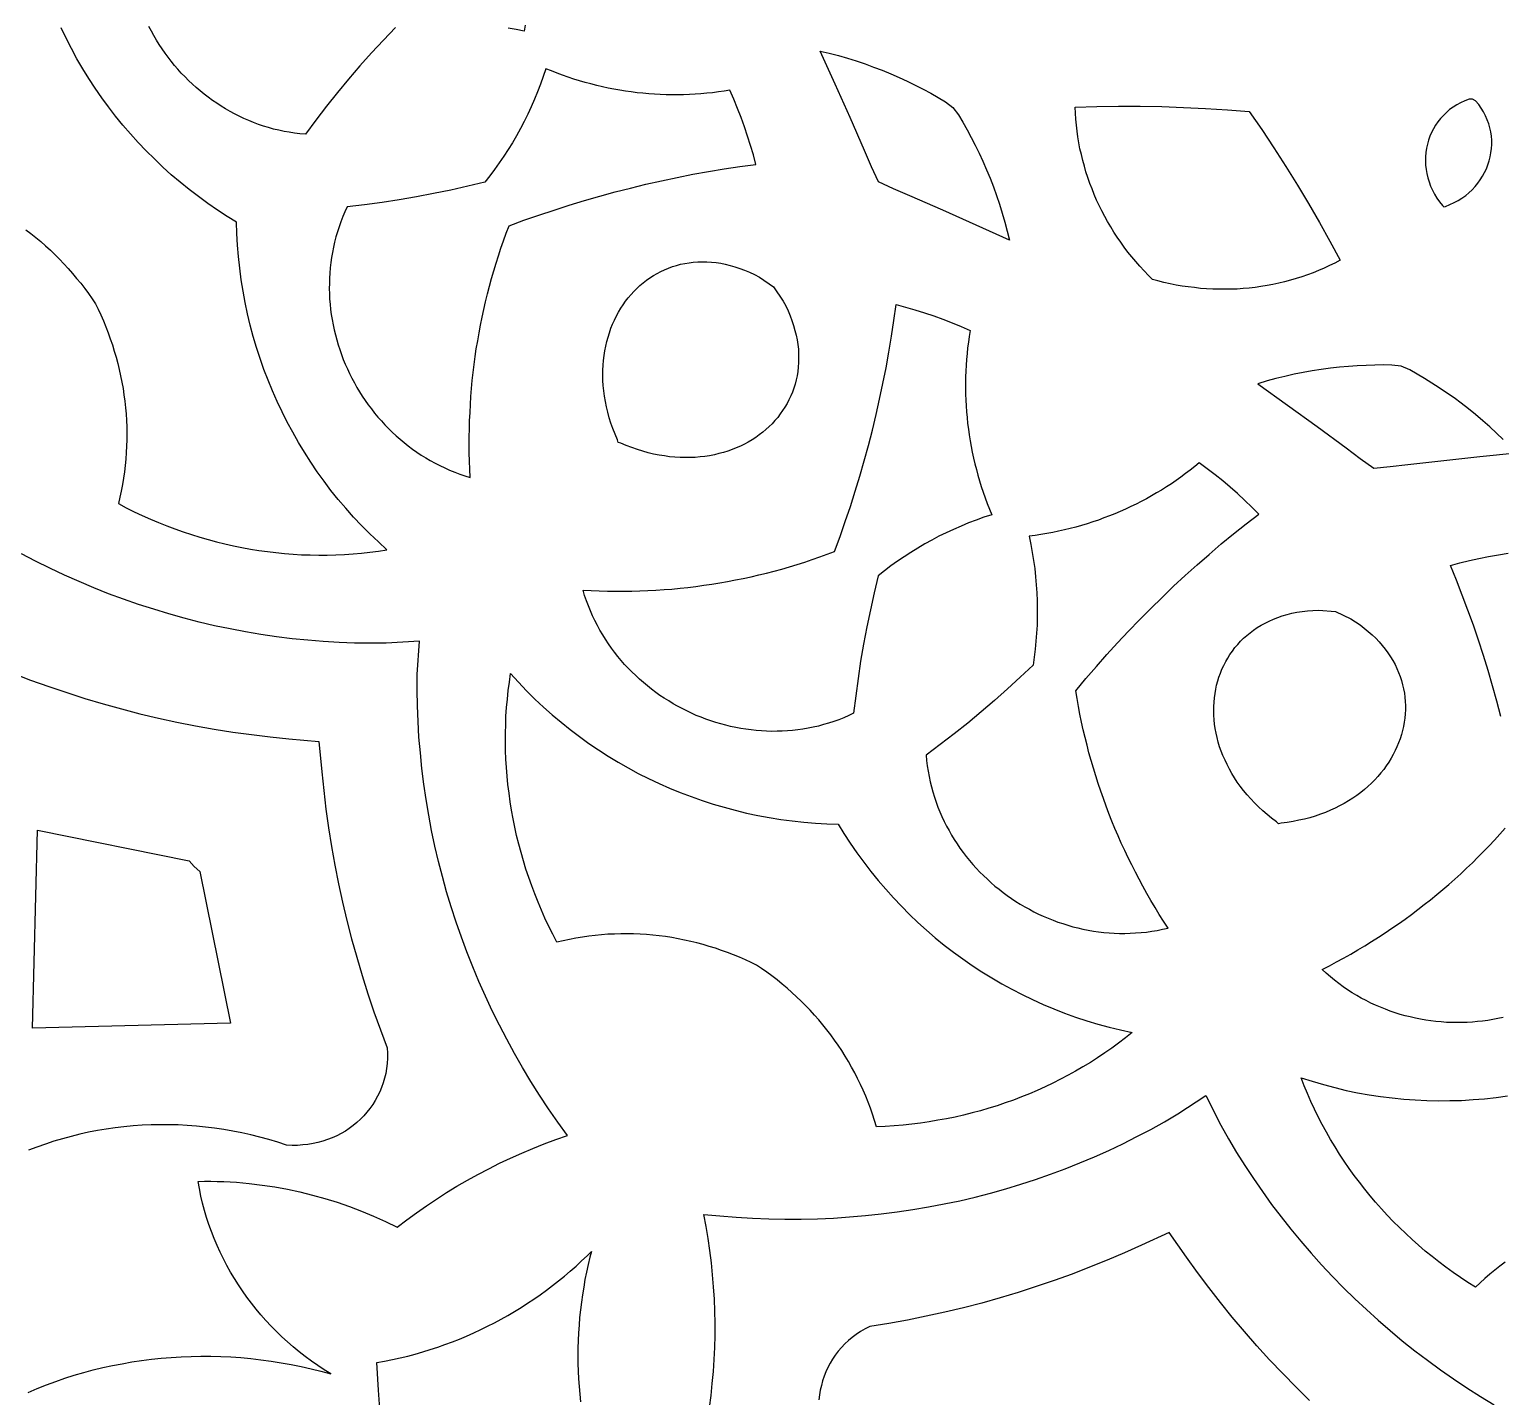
# Model space of a CAD drawing. Extents: x -261 to 261, y -261 to 261.
# Drawn here: x -119.2 to -11.6, y -145.9 to -46 of the extents above; entities that cross this region are included whole.
import ezdxf

# ---------------------------------------------------------------- set-up
doc = ezdxf.new("R2010")
doc.units = 0
doc.layers.add('COUCHE_1', color=18, linetype='CONTINUOUS')

msp = doc.modelspace()

# ---------------------------------------------------------------- linework, layer by layer
at = {"layer": 'COUCHE_1'}
for points in [[(-119.43, -60.6), (-119.06, -60.88), (-118.69, -61.17), (-118.33, -61.47), (-117.98, -61.78), (-117.63, -62.1), (-117.3, -62.42), (-116.96, -62.75), (-116.64, -63.09), (-116.32, -63.44), (-116.01, -63.79), (-115.71, -64.15), (-115.41, -64.51), (-115.12, -64.89), (-114.84, -65.26), (-114.57, -65.65), (-114.33, -66.01), (-114.14, -66.4), (-113.94, -66.82), (-113.75, -67.26), (-113.58, -67.69), (-113.41, -68.13), (-113.25, -68.57), (-113.1, -69.02), (-112.96, -69.47), (-112.83, -69.92), (-112.71, -70.37), (-112.6, -70.82), (-112.5, -71.28), (-112.4, -71.74), (-112.32, -72.2), (-112.25, -72.67), (-112.19, -73.13), (-112.14, -73.6), (-112.1, -74.06), (-112.07, -74.53), (-112.05, -75), (-112.04, -75.47), (-112.05, -75.94), (-112.06, -76.41), (-112.08, -76.88), (-112.12, -77.35), (-112.16, -77.82), (-112.22, -78.28), (-112.28, -78.75), (-112.36, -79.22), (-112.45, -79.69), (-112.55, -80.15), (-112.66, -80.61), (-112.08, -80.91), (-111.5, -81.2), (-110.91, -81.48), (-110.32, -81.74), (-109.73, -81.99), (-109.13, -82.23), (-108.53, -82.45), (-107.93, -82.67), (-107.32, -82.87), (-106.71, -83.06), (-106.1, -83.23), (-105.49, -83.4), (-104.87, -83.55), (-104.25, -83.69), (-103.63, -83.81), (-103.01, -83.93), (-102.39, -84.03), (-101.77, -84.11), (-101.14, -84.19), (-100.52, -84.25), (-99.89, -84.3), (-99.27, -84.34), (-98.64, -84.36), (-98.02, -84.37), (-97.39, -84.37), (-96.76, -84.35), (-96.14, -84.33), (-95.51, -84.29), (-94.89, -84.23), (-94.27, -84.16), (-93.65, -84.08), (-93.03, -83.99), (-93.66, -83.41), (-94.28, -82.82), (-94.89, -82.21), (-95.47, -81.59), (-96.04, -80.95), (-96.59, -80.3), (-97.12, -79.64), (-97.63, -78.96), (-98.13, -78.28), (-98.6, -77.57), (-99.06, -76.86), (-99.5, -76.14), (-99.92, -75.4), (-100.32, -74.66), (-100.7, -73.91), (-101.06, -73.14), (-101.4, -72.37), (-101.72, -71.59), (-102.02, -70.8), (-102.3, -70), (-102.56, -69.2), (-102.8, -68.39), (-103.02, -67.57), (-103.22, -66.75), (-103.4, -65.92), (-103.55, -65.09), (-103.68, -64.25), (-103.79, -63.41), (-103.88, -62.56), (-103.95, -61.72), (-104, -60.87), (-104.02, -60.05), (-104.71, -59.63), (-105.42, -59.17), (-106.12, -58.68), (-106.81, -58.18), (-107.49, -57.67), (-108.14, -57.13), (-108.79, -56.58), (-109.42, -56.02), (-110.03, -55.43), (-110.63, -54.84), (-111.21, -54.22), (-111.78, -53.6), (-112.33, -52.96), (-112.86, -52.3), (-113.38, -51.63), (-113.87, -50.95), (-114.35, -50.26), (-114.82, -49.55), (-115.26, -48.83), (-115.69, -48.1), (-116.09, -47.36), (-116.48, -46.61), (-116.85, -45.84)], [(-92.41, -45.81), (-93.29, -46.74), (-94.15, -47.68), (-95, -48.63), (-95.83, -49.6), (-96.65, -50.58), (-97.44, -51.58), (-98.22, -52.6), (-98.99, -53.62), (-99.39, -53.59), (-99.78, -53.54), (-100.17, -53.48), (-100.55, -53.41), (-100.93, -53.33), (-101.31, -53.24), (-101.68, -53.13), (-102.05, -53.02), (-102.42, -52.9), (-102.78, -52.76), (-103.13, -52.62), (-103.48, -52.47), (-103.83, -52.31), (-104.17, -52.13), (-104.5, -51.95), (-104.83, -51.77), (-105.15, -51.57), (-105.47, -51.36), (-105.78, -51.15), (-106.09, -50.92), (-106.39, -50.69), (-106.68, -50.46), (-106.97, -50.21), (-107.25, -49.96), (-107.53, -49.7), (-107.79, -49.43), (-108.06, -49.15), (-108.31, -48.87), (-108.56, -48.59), (-108.79, -48.29), (-109.03, -47.99), (-109.25, -47.69), (-109.47, -47.38), (-109.68, -47.06), (-109.88, -46.74), (-110.07, -46.41), (-110.25, -46.08), (-110.43, -45.74)], [(-82.94, -45.66), (-83, -46.09), (-83.59, -45.97), (-84.18, -45.87)], [(-11.44, -75.93), (-11.93, -75.46), (-12.43, -74.99), (-12.94, -74.55), (-13.46, -74.11), (-13.98, -73.69), (-14.51, -73.28), (-15.04, -72.89), (-15.58, -72.51), (-16.12, -72.14), (-16.66, -71.8), (-17.2, -71.46), (-17.74, -71.14), (-18.28, -70.84), (-18.91, -70.57), (-19.59, -70.49), (-20.21, -70.48), (-20.84, -70.49), (-21.47, -70.51), (-22.12, -70.54), (-22.76, -70.58), (-23.42, -70.64), (-24.08, -70.72), (-24.74, -70.81), (-25.4, -70.91), (-26.07, -71.03), (-26.73, -71.16), (-27.4, -71.31), (-28.06, -71.48), (-28.71, -71.65), (-29.37, -71.85), (-27.2, -73.41), (-25.04, -74.97), (-22.93, -76.53), (-21.89, -77.31), (-20.9, -78.01), (-19.7, -77.9), (-18.41, -77.74), (-15.79, -77.45), (-13.15, -77.17), (-10.49, -76.91)], [(-119.25, -145.55), (-118.59, -145.27), (-117.92, -145), (-117.24, -144.75), (-116.57, -144.52), (-115.88, -144.3), (-115.19, -144.1), (-114.5, -143.91), (-113.8, -143.74), (-113.1, -143.59), (-112.39, -143.45), (-111.68, -143.32), (-110.96, -143.22), (-110.25, -143.13), (-109.53, -143.05), (-108.81, -142.99), (-108.08, -142.94), (-107.35, -142.92), (-106.63, -142.9), (-105.9, -142.91), (-105.17, -142.93), (-104.43, -142.96), (-103.7, -143.01), (-102.97, -143.08), (-102.24, -143.16), (-101.5, -143.26), (-100.77, -143.38), (-100.04, -143.51), (-99.31, -143.66), (-98.58, -143.82), (-97.86, -144), (-97.13, -144.2), (-97.62, -143.9), (-98.09, -143.59), (-98.55, -143.27), (-99.01, -142.93), (-99.45, -142.59), (-99.88, -142.23), (-100.3, -141.86), (-100.71, -141.49), (-101.11, -141.1), (-101.5, -140.7), (-101.88, -140.3), (-102.24, -139.89), (-102.6, -139.46), (-102.94, -139.03), (-103.27, -138.59), (-103.59, -138.14), (-103.89, -137.69), (-104.18, -137.23), (-104.46, -136.76), (-104.73, -136.28), (-104.98, -135.8), (-105.22, -135.31), (-105.45, -134.81), (-105.66, -134.31), (-105.86, -133.8), (-106.04, -133.29), (-106.21, -132.78), (-106.36, -132.25), (-106.5, -131.73), (-106.63, -131.2), (-106.74, -130.66), (-106.83, -130.13), (-106.36, -130.12), (-105.89, -130.12), (-105.43, -130.13), (-104.96, -130.15), (-104.02, -130.2), (-103.09, -130.28), (-102.16, -130.4), (-101.23, -130.54), (-100.31, -130.7), (-99.39, -130.9), (-98.47, -131.13), (-97.56, -131.38), (-96.66, -131.66), (-95.77, -131.97), (-94.88, -132.31), (-94.01, -132.67), (-93.14, -133.06), (-92.28, -133.48), (-91.58, -132.94), (-90.87, -132.42), (-90.15, -131.92), (-89.42, -131.43), (-88.67, -130.95), (-87.92, -130.49), (-87.15, -130.05), (-86.38, -129.62), (-85.59, -129.21), (-84.8, -128.81), (-83.99, -128.43), (-83.18, -128.07), (-82.36, -127.72), (-81.53, -127.39), (-80.69, -127.08), (-79.84, -126.79), (-80.54, -125.81), (-81.22, -124.83), (-81.87, -123.83), (-82.51, -122.83), (-83.12, -121.81), (-83.7, -120.79), (-84.27, -119.75), (-84.81, -118.71), (-85.33, -117.66), (-85.83, -116.6), (-86.31, -115.53), (-86.76, -114.45), (-87.19, -113.37), (-87.59, -112.28), (-87.97, -111.19), (-88.33, -110.08), (-88.67, -108.98), (-88.98, -107.86), (-89.26, -106.75), (-89.53, -105.63), (-89.77, -104.5), (-89.98, -103.37), (-90.17, -102.24), (-90.34, -101.1), (-90.48, -99.96), (-90.59, -98.82), (-90.69, -97.68), (-90.75, -96.53), (-90.8, -95.39), (-90.81, -94.24), (-90.81, -93.09), (-90.66, -90.66), (-93.09, -90.81), (-94.24, -90.81), (-95.39, -90.8), (-96.53, -90.75), (-97.68, -90.69), (-98.82, -90.59), (-99.96, -90.48), (-101.1, -90.34), (-102.24, -90.17), (-103.37, -89.98), (-104.5, -89.77), (-105.63, -89.53), (-106.75, -89.26), (-107.86, -88.98), (-108.98, -88.67), (-110.08, -88.33), (-111.19, -87.97), (-112.28, -87.59), (-113.37, -87.19), (-114.45, -86.76), (-115.53, -86.31), (-116.6, -85.83), (-117.66, -85.33), (-118.71, -84.81), (-119.75, -84.27)], [(-11.61, -96.17), (-11.91, -95.05), (-12.22, -93.93), (-12.55, -92.81), (-12.89, -91.7), (-13.26, -90.59), (-13.63, -89.49), (-14.03, -88.39), (-14.44, -87.3), (-14.86, -86.21), (-15.31, -85.13), (-14.61, -84.94), (-13.92, -84.77), (-13.22, -84.61), (-12.51, -84.47), (-11.8, -84.34), (-11.09, -84.24)], [(-120.38, -93.01), (-119.07, -93.5), (-117.75, -93.98), (-116.43, -94.42), (-115.1, -94.85), (-113.76, -95.24), (-112.42, -95.61), (-111.08, -95.96), (-109.73, -96.28), (-108.38, -96.57), (-107.02, -96.84), (-105.66, -97.08), (-104.3, -97.3), (-102.93, -97.49), (-101.57, -97.65), (-100.2, -97.79), (-98, -98), (-97.79, -100.2), (-97.65, -101.57), (-97.49, -102.93), (-97.3, -104.3), (-97.08, -105.66), (-96.84, -107.02), (-96.57, -108.38), (-96.28, -109.73), (-95.96, -111.08), (-95.61, -112.42), (-95.24, -113.76), (-94.85, -115.1), (-94.42, -116.43), (-93.98, -117.75), (-93.5, -119.07), (-93.01, -120.38), (-92.99, -120.76), (-92.99, -121.14), (-93.01, -121.51), (-93.06, -121.88), (-93.12, -122.24), (-93.2, -122.59), (-93.3, -122.94), (-93.42, -123.27), (-93.56, -123.6), (-93.71, -123.91), (-93.88, -124.22), (-94.07, -124.52), (-94.27, -124.8), (-94.49, -125.08), (-94.72, -125.34), (-94.96, -125.59), (-95.22, -125.83), (-95.49, -126.05), (-95.78, -126.26), (-96.07, -126.46), (-96.38, -126.64), (-96.7, -126.8), (-97.03, -126.95), (-97.37, -127.08), (-97.71, -127.2), (-98.07, -127.29), (-98.43, -127.37), (-98.81, -127.43), (-99.19, -127.47), (-99.57, -127.5), (-99.96, -127.5), (-100.36, -127.48), (-101.01, -127.27), (-101.67, -127.07), (-102.32, -126.89), (-102.98, -126.73), (-103.64, -126.58), (-104.3, -126.45), (-104.96, -126.34), (-105.63, -126.24), (-106.29, -126.16), (-106.96, -126.09), (-107.62, -126.04), (-108.29, -126.01), (-108.95, -125.99), (-109.61, -125.99), (-110.27, -126), (-110.93, -126.03), (-111.59, -126.08), (-112.25, -126.14), (-112.9, -126.21), (-113.55, -126.31), (-114.19, -126.42), (-114.84, -126.54), (-115.48, -126.68), (-116.11, -126.84), (-116.74, -127.01), (-117.37, -127.2), (-117.99, -127.4), (-118.61, -127.62), (-119.22, -127.85)], [(-11.46, -118.16), (-11.83, -118.23), (-12.2, -118.3), (-12.58, -118.37), (-12.95, -118.42), (-13.33, -118.46), (-13.7, -118.49), (-14.08, -118.51), (-14.46, -118.52), (-14.84, -118.53), (-15.22, -118.52), (-15.6, -118.51), (-15.98, -118.48), (-16.36, -118.44), (-16.74, -118.4), (-17.11, -118.35), (-17.49, -118.28), (-17.86, -118.21), (-18.24, -118.12), (-18.61, -118.03), (-18.97, -117.93), (-19.34, -117.81), (-19.7, -117.69), (-20.06, -117.56), (-20.42, -117.41), (-20.78, -117.26), (-21.13, -117.1), (-21.47, -116.92), (-21.82, -116.74), (-22.15, -116.55), (-22.49, -116.35), (-22.82, -116.13), (-23.14, -115.91), (-23.46, -115.68), (-23.78, -115.43), (-24.08, -115.18), (-24.39, -114.92), (-24.68, -114.64), (-24.15, -114.37), (-23.63, -114.09), (-23.11, -113.81), (-22.59, -113.52), (-22.08, -113.22), (-21.57, -112.92), (-21.07, -112.61), (-20.57, -112.29), (-20.07, -111.97), (-19.59, -111.64), (-19.1, -111.31), (-18.62, -110.97), (-18.15, -110.62), (-17.68, -110.27), (-17.22, -109.91), (-16.76, -109.55), (-16.31, -109.18), (-15.86, -108.81), (-15.41, -108.43), (-14.98, -108.04), (-14.55, -107.65), (-14.12, -107.25), (-13.7, -106.85), (-13.29, -106.44), (-12.88, -106.03), (-12.47, -105.61), (-12.08, -105.19), (-11.69, -104.76), (-11.3, -104.33)], [(-11.31, -136.04), (-11.69, -136.32), (-12.06, -136.62), (-12.43, -136.92), (-12.79, -137.23), (-13.14, -137.54), (-13.48, -137.87), (-14.03, -137.52), (-14.57, -137.16), (-15.11, -136.79), (-15.63, -136.41), (-16.14, -136.02), (-16.65, -135.62), (-17.14, -135.22), (-17.63, -134.8), (-18.11, -134.38), (-18.57, -133.94), (-19.03, -133.5), (-19.48, -133.05), (-19.92, -132.59), (-20.35, -132.13), (-20.77, -131.66), (-21.18, -131.18), (-21.57, -130.69), (-21.96, -130.19), (-22.34, -129.69), (-22.7, -129.18), (-23.06, -128.66), (-23.4, -128.14), (-23.74, -127.61), (-24.06, -127.07), (-24.37, -126.53), (-24.67, -125.98), (-24.96, -125.42), (-25.24, -124.86), (-25.5, -124.29), (-25.75, -123.72), (-25.99, -123.14), (-26.22, -122.56), (-25.41, -122.82), (-24.58, -123.06), (-23.75, -123.28), (-22.92, -123.48), (-22.09, -123.65), (-21.25, -123.8), (-20.41, -123.93), (-19.57, -124.03), (-18.72, -124.12), (-17.88, -124.18), (-17.03, -124.22), (-16.19, -124.24), (-15.34, -124.23), (-14.5, -124.21), (-13.65, -124.16), (-12.81, -124.09), (-11.97, -124), (-11.14, -123.89)], [(-69.46, -146.66), (-69.34, -145.78), (-69.25, -144.91), (-69.17, -144.03), (-69.11, -143.15), (-69.07, -142.27), (-69.05, -141.38), (-69.05, -140.5), (-69.07, -139.61), (-69.1, -138.73), (-69.16, -137.84), (-69.23, -136.96), (-69.32, -136.07), (-69.43, -135.19), (-69.56, -134.3), (-69.71, -133.42), (-69.88, -132.54), (-68.69, -132.66), (-67.5, -132.75), (-66.31, -132.82), (-65.12, -132.87), (-63.94, -132.89), (-62.75, -132.88), (-61.57, -132.86), (-60.4, -132.81), (-59.23, -132.73), (-58.06, -132.63), (-56.9, -132.51), (-55.74, -132.36), (-54.59, -132.19), (-53.44, -132), (-52.3, -131.78), (-51.17, -131.54), (-50.04, -131.28), (-48.93, -130.99), (-47.81, -130.68), (-46.71, -130.34), (-45.62, -129.99), (-44.53, -129.61), (-43.45, -129.21), (-42.39, -128.78), (-41.33, -128.34), (-40.28, -127.87), (-39.25, -127.38), (-38.22, -126.86), (-37.21, -126.33), (-36.21, -125.77), (-35.22, -125.19), (-33.18, -123.85), (-32.09, -126.02), (-31.53, -127.02), (-30.94, -128.01), (-30.33, -128.98), (-29.7, -129.93), (-29.05, -130.88), (-28.38, -131.81), (-27.68, -132.72), (-26.97, -133.62), (-26.24, -134.51), (-25.49, -135.38), (-24.72, -136.24), (-23.93, -137.08), (-23.12, -137.9), (-22.3, -138.71), (-21.45, -139.5), (-20.59, -140.28), (-19.71, -141.03), (-18.82, -141.78), (-17.91, -142.5), (-16.98, -143.2), (-16.03, -143.89), (-15.07, -144.56), (-14.1, -145.21), (-13.1, -145.84), (-12.1, -146.46)], [(-25.6, -146.14), (-26.59, -145.17), (-27.56, -144.18), (-28.52, -143.17), (-29.45, -142.14), (-30.36, -141.1), (-31.25, -140.05), (-32.11, -138.97), (-32.96, -137.89), (-33.79, -136.79), (-34.59, -135.67), (-35.87, -133.87), (-37.88, -134.79), (-39.13, -135.35), (-40.4, -135.89), (-41.68, -136.41), (-42.96, -136.91), (-44.26, -137.38), (-45.57, -137.82), (-46.89, -138.24), (-48.22, -138.64), (-49.55, -139.02), (-50.9, -139.36), (-52.25, -139.69), (-53.62, -139.99), (-54.99, -140.26), (-56.36, -140.51), (-57.75, -140.73), (-58.09, -140.91), (-58.42, -141.1), (-58.73, -141.31), (-59.02, -141.53), (-59.3, -141.76), (-59.57, -142.01), (-59.81, -142.27), (-60.05, -142.54), (-60.26, -142.82), (-60.46, -143.11), (-60.64, -143.41), (-60.8, -143.72), (-60.95, -144.04), (-61.08, -144.37), (-61.19, -144.7), (-61.28, -145.04), (-61.36, -145.38), (-61.42, -145.73), (-61.46, -146.08)], [(-93.49, -147.42), (-93.64, -145.39), (-93.77, -143.37), (-93.2, -143.27), (-92.63, -143.15), (-92.07, -143.03), (-91.51, -142.89), (-90.96, -142.75), (-90.41, -142.59), (-89.86, -142.42), (-89.32, -142.24), (-88.79, -142.05), (-88.25, -141.86), (-87.73, -141.65), (-87.21, -141.43), (-86.69, -141.2), (-86.18, -140.96), (-85.67, -140.72), (-85.17, -140.46), (-84.68, -140.19), (-84.19, -139.92), (-83.71, -139.63), (-83.23, -139.34), (-82.76, -139.04), (-82.29, -138.73), (-81.84, -138.41), (-81.38, -138.08), (-80.94, -137.74), (-80.5, -137.4), (-80.06, -137.05), (-79.63, -136.68), (-79.21, -136.32), (-78.8, -135.94), (-78.39, -135.56), (-78.09, -135.26), (-78.2, -135.67), (-78.33, -136.21), (-78.45, -136.76), (-78.56, -137.31), (-78.65, -137.86), (-78.74, -138.41), (-78.82, -138.96), (-78.89, -139.52), (-78.95, -140.08), (-78.99, -140.63), (-79.03, -141.19), (-79.06, -141.75), (-79.07, -142.31), (-79.08, -142.87), (-79.07, -143.43), (-79.05, -143.99), (-79.03, -144.55), (-78.99, -145.12), (-78.94, -145.68), (-78.88, -146.24)]]:
    msp.add_lwpolyline(points, dxfattribs=at)
for points in [[(-57.11, -57.11), (-57.62, -56.01), (-58.12, -54.81), (-59.17, -52.4), (-60.26, -49.97), (-61.36, -47.54), (-60.7, -47.7), (-60.04, -47.87), (-59.38, -48.06), (-58.73, -48.26), (-58.09, -48.48), (-57.46, -48.71), (-56.83, -48.95), (-56.21, -49.21), (-55.6, -49.47), (-55.01, -49.75), (-54.42, -50.03), (-53.85, -50.32), (-53.29, -50.63), (-52.74, -50.94), (-52.21, -51.25), (-51.66, -51.66), (-51.25, -52.21), (-50.94, -52.74), (-50.63, -53.29), (-50.32, -53.85), (-50.03, -54.42), (-49.75, -55.01), (-49.47, -55.6), (-49.21, -56.21), (-48.95, -56.83), (-48.71, -57.46), (-48.48, -58.09), (-48.26, -58.73), (-48.06, -59.38), (-47.87, -60.04), (-47.7, -60.7), (-47.54, -61.36), (-49.97, -60.26), (-52.4, -59.17), (-54.81, -58.12), (-56.01, -57.62)], [(-81.42, -48.83), (-81.61, -49.4), (-81.81, -49.97), (-82.02, -50.52), (-82.25, -51.07), (-82.49, -51.62), (-82.74, -52.16), (-83, -52.69), (-83.28, -53.21), (-83.56, -53.73), (-83.86, -54.24), (-84.17, -54.74), (-84.49, -55.23), (-84.82, -55.72), (-85.16, -56.2), (-85.52, -56.67), (-85.88, -57.13), (-87.12, -57.42), (-88.37, -57.7), (-89.62, -57.96), (-90.87, -58.19), (-92.13, -58.41), (-93.39, -58.6), (-94.66, -58.77), (-95.93, -58.92), (-96.1, -59.28), (-96.25, -59.64), (-96.4, -60.01), (-96.53, -60.38), (-96.65, -60.75), (-96.76, -61.12), (-96.86, -61.5), (-96.94, -61.87), (-97.02, -62.25), (-97.08, -62.63), (-97.14, -63), (-97.18, -63.38), (-97.21, -63.76), (-97.23, -64.14), (-97.24, -64.52), (-97.25, -64.9), (-97.24, -65.28), (-97.22, -65.66), (-97.19, -66.04), (-97.15, -66.42), (-97.1, -66.79), (-97.04, -67.16), (-96.97, -67.54), (-96.89, -67.91), (-96.8, -68.27), (-96.7, -68.64), (-96.6, -69), (-96.48, -69.36), (-96.35, -69.72), (-96.22, -70.07), (-96.08, -70.42), (-95.92, -70.77), (-95.76, -71.11), (-95.59, -71.45), (-95.41, -71.79), (-95.23, -72.12), (-95.03, -72.44), (-94.83, -72.76), (-94.62, -73.08), (-94.4, -73.39), (-94.17, -73.69), (-93.93, -73.99), (-93.69, -74.29), (-93.44, -74.57), (-93.18, -74.85), (-92.91, -75.13), (-92.64, -75.4), (-92.36, -75.66), (-92.07, -75.91), (-91.77, -76.15), (-91.47, -76.39), (-91.16, -76.62), (-90.85, -76.84), (-90.52, -77.06), (-90.19, -77.26), (-89.86, -77.46), (-89.51, -77.65), (-89.16, -77.83), (-88.81, -78), (-88.45, -78.16), (-88.08, -78.31), (-87.71, -78.45), (-87.33, -78.58), (-86.94, -78.7), (-86.97, -78.1), (-86.99, -77.51), (-87.01, -76.91), (-87.01, -76.32), (-87.01, -75.73), (-87, -75.14), (-86.99, -74.55), (-86.96, -73.96), (-86.93, -73.37), (-86.89, -72.78), (-86.85, -72.2), (-86.79, -71.61), (-86.73, -71.03), (-86.66, -70.45), (-86.58, -69.87), (-86.5, -69.29), (-86.4, -68.71), (-86.3, -68.14), (-86.19, -67.56), (-86.08, -66.99), (-85.95, -66.42), (-85.82, -65.86), (-85.69, -65.29), (-85.54, -64.73), (-85.39, -64.17), (-85.23, -63.61), (-85.06, -63.05), (-84.88, -62.5), (-84.7, -61.95), (-84.51, -61.4), (-84.31, -60.86), (-84.11, -60.32), (-83.02, -59.91), (-81.92, -59.53), (-80.82, -59.16), (-79.71, -58.8), (-78.6, -58.47), (-77.48, -58.14), (-76.36, -57.84), (-75.24, -57.55), (-74.1, -57.27), (-72.97, -57.02), (-71.83, -56.78), (-70.68, -56.55), (-69.54, -56.34), (-68.38, -56.15), (-67.23, -55.98), (-66.07, -55.82), (-66.25, -55.13), (-66.45, -54.44), (-66.67, -53.75), (-66.9, -53.07), (-67.14, -52.4), (-67.4, -51.73), (-67.68, -51.06), (-67.97, -50.4), (-68.39, -50.47), (-68.81, -50.53), (-69.23, -50.59), (-69.65, -50.63), (-70.08, -50.67), (-70.5, -50.7), (-70.92, -50.72), (-71.35, -50.74), (-71.77, -50.75), (-72.2, -50.75), (-72.62, -50.74), (-73.05, -50.72), (-73.47, -50.7), (-73.9, -50.67), (-74.32, -50.63), (-74.75, -50.59), (-75.17, -50.53), (-75.59, -50.47), (-76.02, -50.4), (-76.44, -50.33), (-76.86, -50.25), (-77.28, -50.15), (-77.7, -50.06), (-78.12, -49.95), (-78.54, -49.84), (-78.95, -49.72), (-79.37, -49.59), (-79.78, -49.45), (-80.19, -49.31), (-80.6, -49.16), (-81.01, -49)], [(-37.09, -64.23), (-37.38, -63.94), (-37.7, -63.61), (-38, -63.27), (-38.3, -62.93), (-38.59, -62.59), (-38.87, -62.23), (-39.14, -61.87), (-39.4, -61.51), (-39.66, -61.14), (-39.9, -60.77), (-40.13, -60.39), (-40.36, -60), (-40.57, -59.62), (-40.78, -59.22), (-40.97, -58.83), (-41.16, -58.43), (-41.34, -58.02), (-41.5, -57.62), (-41.66, -57.21), (-41.8, -56.79), (-41.94, -56.37), (-42.06, -55.95), (-42.18, -55.53), (-42.28, -55.11), (-42.38, -54.68), (-42.46, -54.25), (-42.53, -53.82), (-42.59, -53.39), (-42.64, -52.95), (-42.68, -52.52), (-42.71, -52.08), (-42.73, -51.64), (-41.15, -51.6), (-39.57, -51.58), (-37.99, -51.58), (-36.4, -51.6), (-34.81, -51.66), (-33.2, -51.74), (-31.59, -51.84), (-30.01, -51.97), (-29.1, -53.28), (-28.2, -54.62), (-27.33, -55.97), (-26.49, -57.33), (-25.67, -58.69), (-24.88, -60.06), (-24.11, -61.44), (-23.36, -62.82), (-23.75, -63.03), (-24.14, -63.22), (-24.54, -63.41), (-24.94, -63.58), (-25.34, -63.74), (-25.75, -63.9), (-26.17, -64.04), (-26.58, -64.17), (-27, -64.29), (-27.43, -64.4), (-27.85, -64.51), (-28.28, -64.6), (-28.71, -64.68), (-29.15, -64.75), (-29.58, -64.81), (-30.02, -64.86), (-30.46, -64.9), (-30.9, -64.93), (-31.34, -64.95), (-31.79, -64.95), (-32.23, -64.95), (-32.68, -64.94), (-33.12, -64.91), (-33.57, -64.88), (-34.01, -64.83), (-34.46, -64.78), (-34.9, -64.71), (-35.35, -64.64), (-35.79, -64.55), (-36.24, -64.45), (-36.68, -64.34)], [(-15.79, -58.92), (-15.67, -58.89), (-15.34, -58.76), (-15.03, -58.62), (-14.74, -58.46), (-14.46, -58.29), (-14.19, -58.1), (-13.95, -57.89), (-13.71, -57.68), (-13.5, -57.45), (-13.3, -57.2), (-13.12, -56.95), (-12.95, -56.69), (-12.81, -56.42), (-12.68, -56.14), (-12.56, -55.85), (-12.47, -55.56), (-12.4, -55.27), (-12.34, -54.97), (-12.3, -54.67), (-12.29, -54.36), (-12.29, -54.06), (-12.31, -53.76), (-12.35, -53.45), (-12.42, -53.15), (-12.5, -52.86), (-12.61, -52.56), (-12.73, -52.27), (-12.88, -51.99), (-13.05, -51.72), (-13.24, -51.45), (-13.46, -51.19), (-13.69, -51.07), (-13.94, -51.07), (-14.26, -51.18), (-14.56, -51.32), (-14.84, -51.47), (-15.11, -51.64), (-15.36, -51.82), (-15.6, -52.03), (-15.82, -52.24), (-16.03, -52.47), (-16.22, -52.71), (-16.39, -52.96), (-16.54, -53.22), (-16.68, -53.5), (-16.8, -53.77), (-16.9, -54.06), (-16.98, -54.35), (-17.05, -54.65), (-17.09, -54.96), (-17.12, -55.26), (-17.13, -55.57), (-17.12, -55.88), (-17.08, -56.19), (-17.03, -56.5), (-16.96, -56.81), (-16.87, -57.11), (-16.76, -57.41), (-16.62, -57.71), (-16.47, -58), (-16.29, -58.28), (-16.1, -58.56), (-15.88, -58.83)], [(-76.14, -76.14), (-76.19, -75.94), (-76.36, -75.54), (-76.52, -75.13), (-76.66, -74.73), (-76.78, -74.33), (-76.89, -73.93), (-76.99, -73.54), (-77.06, -73.14), (-77.13, -72.75), (-77.18, -72.37), (-77.22, -71.99), (-77.24, -71.61), (-77.25, -71.24), (-77.25, -70.87), (-77.23, -70.5), (-77.2, -70.15), (-77.16, -69.79), (-77.11, -69.45), (-77.04, -69.1), (-76.96, -68.77), (-76.87, -68.44), (-76.77, -68.12), (-76.66, -67.8), (-76.54, -67.5), (-76.4, -67.2), (-76.26, -66.9), (-76.11, -66.62), (-75.94, -66.34), (-75.77, -66.08), (-75.59, -65.82), (-75.4, -65.57), (-75.19, -65.33), (-74.98, -65.1), (-74.77, -64.88), (-74.54, -64.67), (-74.31, -64.47), (-74.06, -64.28), (-73.81, -64.11), (-73.56, -63.94), (-73.29, -63.79), (-73.02, -63.65), (-72.74, -63.52), (-72.46, -63.4), (-72.17, -63.29), (-71.87, -63.2), (-71.57, -63.12), (-71.27, -63.06), (-70.95, -63.01), (-70.64, -62.97), (-70.31, -62.94), (-69.99, -62.94), (-69.66, -62.94), (-69.32, -62.96), (-68.98, -63), (-68.64, -63.05), (-68.3, -63.12), (-67.95, -63.21), (-67.6, -63.31), (-67.24, -63.43), (-66.89, -63.56), (-66.53, -63.71), (-66.17, -63.88), (-65.81, -64.07), (-64.78, -64.78), (-64.07, -65.81), (-63.88, -66.17), (-63.71, -66.53), (-63.56, -66.89), (-63.43, -67.24), (-63.31, -67.6), (-63.21, -67.95), (-63.12, -68.3), (-63.05, -68.64), (-63, -68.98), (-62.96, -69.32), (-62.94, -69.66), (-62.94, -69.99), (-62.94, -70.31), (-62.97, -70.64), (-63.01, -70.95), (-63.06, -71.27), (-63.12, -71.57), (-63.2, -71.87), (-63.29, -72.17), (-63.4, -72.46), (-63.52, -72.74), (-63.65, -73.02), (-63.79, -73.29), (-63.94, -73.56), (-64.11, -73.81), (-64.28, -74.06), (-64.47, -74.31), (-64.67, -74.54), (-64.88, -74.77), (-65.1, -74.98), (-65.33, -75.19), (-65.57, -75.4), (-65.82, -75.59), (-66.08, -75.77), (-66.34, -75.94), (-66.62, -76.11), (-66.9, -76.26), (-67.2, -76.4), (-67.5, -76.54), (-67.8, -76.66), (-68.12, -76.77), (-68.44, -76.87), (-68.77, -76.96), (-69.1, -77.04), (-69.45, -77.11), (-69.79, -77.16), (-70.15, -77.2), (-70.5, -77.23), (-70.87, -77.25), (-71.24, -77.25), (-71.61, -77.24), (-71.99, -77.22), (-72.37, -77.18), (-72.75, -77.13), (-73.14, -77.06), (-73.54, -76.99), (-73.93, -76.89), (-74.33, -76.78), (-74.73, -76.66), (-75.13, -76.52), (-75.54, -76.36), (-75.94, -76.19)], [(-48.83, -81.42), (-49.4, -81.61), (-49.97, -81.81), (-50.52, -82.02), (-51.07, -82.25), (-51.62, -82.49), (-52.16, -82.74), (-52.69, -83), (-53.21, -83.28), (-53.73, -83.56), (-54.24, -83.86), (-54.74, -84.17), (-55.23, -84.49), (-55.72, -84.82), (-56.2, -85.16), (-56.67, -85.52), (-57.13, -85.88), (-57.42, -87.12), (-57.7, -88.37), (-57.96, -89.62), (-58.19, -90.87), (-58.41, -92.13), (-58.6, -93.39), (-58.77, -94.66), (-58.92, -95.93), (-59.28, -96.1), (-59.64, -96.25), (-60.01, -96.4), (-60.38, -96.53), (-60.75, -96.65), (-61.12, -96.76), (-61.5, -96.86), (-61.87, -96.94), (-62.25, -97.02), (-62.63, -97.08), (-63, -97.14), (-63.38, -97.18), (-63.76, -97.21), (-64.14, -97.23), (-64.52, -97.24), (-64.9, -97.25), (-65.28, -97.24), (-65.66, -97.22), (-66.04, -97.19), (-66.42, -97.15), (-66.79, -97.1), (-67.16, -97.04), (-67.54, -96.97), (-67.91, -96.89), (-68.27, -96.8), (-68.64, -96.7), (-69, -96.6), (-69.36, -96.48), (-69.72, -96.35), (-70.07, -96.22), (-70.42, -96.08), (-70.77, -95.92), (-71.11, -95.76), (-71.45, -95.59), (-71.79, -95.41), (-72.12, -95.23), (-72.44, -95.03), (-72.76, -94.83), (-73.08, -94.62), (-73.39, -94.4), (-73.69, -94.17), (-73.99, -93.93), (-74.29, -93.69), (-74.57, -93.44), (-74.85, -93.18), (-75.13, -92.91), (-75.4, -92.64), (-75.66, -92.36), (-75.91, -92.07), (-76.15, -91.77), (-76.39, -91.47), (-76.62, -91.16), (-76.84, -90.85), (-77.06, -90.52), (-77.26, -90.19), (-77.46, -89.86), (-77.65, -89.51), (-77.83, -89.16), (-78, -88.81), (-78.16, -88.45), (-78.31, -88.08), (-78.45, -87.71), (-78.58, -87.33), (-78.7, -86.94), (-78.1, -86.97), (-77.51, -86.99), (-76.91, -87.01), (-76.32, -87.01), (-75.73, -87.01), (-75.14, -87), (-74.55, -86.99), (-73.96, -86.96), (-73.37, -86.93), (-72.78, -86.89), (-72.2, -86.85), (-71.61, -86.79), (-71.03, -86.73), (-70.45, -86.66), (-69.87, -86.58), (-69.29, -86.5), (-68.71, -86.4), (-68.14, -86.3), (-67.56, -86.19), (-66.99, -86.08), (-66.42, -85.95), (-65.86, -85.82), (-65.29, -85.69), (-64.73, -85.54), (-64.17, -85.39), (-63.61, -85.23), (-63.05, -85.06), (-62.5, -84.88), (-61.95, -84.7), (-61.4, -84.51), (-60.86, -84.31), (-60.32, -84.11), (-59.91, -83.02), (-59.53, -81.92), (-59.16, -80.82), (-58.8, -79.71), (-58.47, -78.6), (-58.14, -77.48), (-57.84, -76.36), (-57.55, -75.24), (-57.27, -74.1), (-57.02, -72.97), (-56.78, -71.83), (-56.55, -70.68), (-56.34, -69.54), (-56.15, -68.38), (-55.98, -67.23), (-55.82, -66.07), (-55.13, -66.25), (-54.44, -66.45), (-53.75, -66.67), (-53.07, -66.9), (-52.4, -67.14), (-51.73, -67.4), (-51.06, -67.68), (-50.4, -67.97), (-50.47, -68.39), (-50.53, -68.81), (-50.59, -69.23), (-50.63, -69.65), (-50.67, -70.08), (-50.7, -70.5), (-50.72, -70.92), (-50.74, -71.35), (-50.75, -71.77), (-50.75, -72.2), (-50.74, -72.62), (-50.72, -73.05), (-50.7, -73.47), (-50.67, -73.9), (-50.63, -74.32), (-50.59, -74.75), (-50.53, -75.17), (-50.47, -75.59), (-50.4, -76.02), (-50.33, -76.44), (-50.25, -76.86), (-50.15, -77.28), (-50.06, -77.7), (-49.95, -78.12), (-49.84, -78.54), (-49.72, -78.95), (-49.59, -79.37), (-49.45, -79.78), (-49.31, -80.19), (-49.16, -80.6), (-49, -81.01)], [(-46.09, -83), (-45.97, -83.59), (-45.87, -84.18), (-45.77, -84.77), (-45.69, -85.36), (-45.63, -85.95), (-45.58, -86.54), (-45.54, -87.13), (-45.51, -87.72), (-45.5, -88.31), (-45.5, -88.9), (-45.52, -89.49), (-45.55, -90.08), (-45.6, -90.66), (-45.65, -91.25), (-45.73, -91.83), (-45.81, -92.41), (-46.74, -93.29), (-47.68, -94.15), (-48.63, -95), (-49.6, -95.83), (-50.58, -96.65), (-51.58, -97.44), (-52.6, -98.22), (-53.62, -98.99), (-53.59, -99.39), (-53.54, -99.78), (-53.48, -100.17), (-53.41, -100.55), (-53.33, -100.93), (-53.24, -101.31), (-53.13, -101.68), (-53.02, -102.05), (-52.9, -102.42), (-52.76, -102.78), (-52.62, -103.13), (-52.47, -103.48), (-52.31, -103.83), (-52.13, -104.17), (-51.95, -104.5), (-51.77, -104.83), (-51.57, -105.15), (-51.36, -105.47), (-51.15, -105.78), (-50.92, -106.09), (-50.69, -106.39), (-50.46, -106.68), (-50.21, -106.97), (-49.96, -107.25), (-49.7, -107.53), (-49.43, -107.79), (-49.15, -108.06), (-48.87, -108.31), (-48.59, -108.56), (-48.29, -108.79), (-47.99, -109.03), (-47.69, -109.25), (-47.38, -109.47), (-47.06, -109.68), (-46.74, -109.88), (-46.41, -110.07), (-46.08, -110.25), (-45.74, -110.43), (-45.4, -110.6), (-45.06, -110.76), (-44.71, -110.91), (-44.35, -111.05), (-43.99, -111.18), (-43.63, -111.3), (-43.27, -111.42), (-42.9, -111.52), (-42.53, -111.61), (-42.16, -111.7), (-41.78, -111.77), (-41.4, -111.84), (-41.02, -111.89), (-40.64, -111.94), (-40.25, -111.97), (-39.87, -112), (-39.48, -112.01), (-39.09, -112.01), (-38.7, -112), (-38.31, -111.98), (-37.91, -111.95), (-37.52, -111.91), (-37.13, -111.86), (-36.73, -111.79), (-36.34, -111.71), (-35.94, -111.62), (-36.27, -111.12), (-36.58, -110.62), (-36.89, -110.11), (-37.2, -109.6), (-37.49, -109.09), (-37.78, -108.57), (-38.06, -108.05), (-38.33, -107.53), (-38.6, -107.01), (-38.86, -106.48), (-39.11, -105.95), (-39.36, -105.41), (-39.59, -104.88), (-39.82, -104.34), (-40.05, -103.8), (-40.26, -103.25), (-40.47, -102.71), (-40.67, -102.16), (-40.86, -101.61), (-41.05, -101.06), (-41.23, -100.5), (-41.4, -99.94), (-41.56, -99.39), (-41.72, -98.83), (-41.86, -98.26), (-42, -97.7), (-42.14, -97.13), (-42.26, -96.57), (-42.38, -96), (-42.49, -95.43), (-42.59, -94.86), (-42.68, -94.29), (-41.94, -93.39), (-41.18, -92.51), (-40.41, -91.64), (-39.63, -90.78), (-38.84, -89.93), (-38.03, -89.1), (-37.21, -88.27), (-36.38, -87.46), (-35.54, -86.65), (-34.68, -85.86), (-33.82, -85.08), (-32.94, -84.32), (-32.05, -83.56), (-31.15, -82.82), (-30.23, -82.09), (-29.31, -81.38), (-29.81, -80.87), (-30.33, -80.37), (-30.86, -79.88), (-31.4, -79.41), (-31.95, -78.95), (-32.51, -78.5), (-33.08, -78.06), (-33.66, -77.63), (-33.99, -77.9), (-34.33, -78.17), (-34.66, -78.42), (-35.01, -78.68), (-35.35, -78.92), (-35.7, -79.16), (-36.06, -79.39), (-36.42, -79.62), (-36.78, -79.83), (-37.15, -80.05), (-37.52, -80.25), (-37.9, -80.45), (-38.28, -80.64), (-38.66, -80.83), (-39.05, -81.01), (-39.44, -81.18), (-39.83, -81.35), (-40.23, -81.51), (-40.63, -81.66), (-41.03, -81.81), (-41.44, -81.94), (-41.85, -82.08), (-42.26, -82.2), (-42.68, -82.32), (-43.1, -82.43), (-43.52, -82.53), (-43.94, -82.63), (-44.37, -82.72), (-44.8, -82.8), (-45.23, -82.87), (-45.66, -82.94)], [(-27.87, -104.01), (-28.01, -103.87), (-28.37, -103.6), (-28.7, -103.33), (-29.02, -103.05), (-29.33, -102.76), (-29.62, -102.47), (-29.9, -102.18), (-30.17, -101.88), (-30.42, -101.57), (-30.66, -101.26), (-30.88, -100.95), (-31.09, -100.64), (-31.28, -100.32), (-31.46, -100), (-31.63, -99.67), (-31.78, -99.35), (-31.93, -99.02), (-32.05, -98.69), (-32.17, -98.37), (-32.27, -98.04), (-32.35, -97.71), (-32.43, -97.38), (-32.49, -97.05), (-32.54, -96.72), (-32.57, -96.4), (-32.59, -96.07), (-32.6, -95.75), (-32.6, -95.43), (-32.58, -95.11), (-32.55, -94.79), (-32.51, -94.48), (-32.46, -94.17), (-32.39, -93.87), (-32.31, -93.57), (-32.22, -93.28), (-32.11, -92.99), (-32, -92.7), (-31.87, -92.43), (-31.73, -92.15), (-31.58, -91.89), (-31.42, -91.63), (-31.24, -91.38), (-31.05, -91.13), (-30.85, -90.9), (-30.64, -90.67), (-30.42, -90.45), (-30.19, -90.24), (-29.94, -90.04), (-29.69, -89.85), (-29.42, -89.67), (-29.14, -89.5), (-28.85, -89.34), (-28.55, -89.19), (-28.24, -89.05), (-27.92, -88.93), (-27.59, -88.81), (-27.24, -88.71), (-26.89, -88.62), (-26.52, -88.55), (-26.14, -88.49), (-25.76, -88.44), (-25.36, -88.41), (-24.95, -88.39), (-23.71, -88.49), (-22.58, -89.02), (-22.24, -89.24), (-21.91, -89.47), (-21.6, -89.7), (-21.31, -89.95), (-21.03, -90.19), (-20.76, -90.45), (-20.52, -90.71), (-20.29, -90.97), (-20.07, -91.24), (-19.87, -91.52), (-19.68, -91.8), (-19.51, -92.08), (-19.35, -92.37), (-19.21, -92.66), (-19.09, -92.95), (-18.98, -93.25), (-18.88, -93.54), (-18.8, -93.85), (-18.73, -94.15), (-18.67, -94.45), (-18.63, -94.76), (-18.61, -95.06), (-18.6, -95.37), (-18.6, -95.67), (-18.61, -95.98), (-18.64, -96.28), (-18.68, -96.59), (-18.74, -96.89), (-18.81, -97.19), (-18.89, -97.49), (-18.98, -97.79), (-19.09, -98.08), (-19.21, -98.37), (-19.34, -98.66), (-19.48, -98.94), (-19.64, -99.22), (-19.81, -99.5), (-19.99, -99.77), (-20.18, -100.03), (-20.39, -100.29), (-20.61, -100.55), (-20.83, -100.79), (-21.07, -101.04), (-21.33, -101.27), (-21.59, -101.5), (-21.86, -101.72), (-22.15, -101.93), (-22.44, -102.14), (-22.75, -102.33), (-23.07, -102.52), (-23.4, -102.7), (-23.73, -102.87), (-24.08, -103.02), (-24.44, -103.17), (-24.81, -103.31), (-25.19, -103.44), (-25.58, -103.56), (-25.98, -103.66), (-26.39, -103.75), (-26.81, -103.83), (-27.23, -103.9), (-27.67, -103.96)], [(-66.01, -114.33), (-66.4, -114.14), (-66.82, -113.94), (-67.26, -113.75), (-67.69, -113.58), (-68.13, -113.41), (-68.57, -113.25), (-69.02, -113.1), (-69.47, -112.96), (-69.92, -112.83), (-70.37, -112.71), (-70.82, -112.6), (-71.28, -112.5), (-71.74, -112.4), (-72.2, -112.32), (-72.67, -112.25), (-73.13, -112.19), (-73.6, -112.14), (-74.06, -112.1), (-74.53, -112.07), (-75, -112.05), (-75.47, -112.04), (-75.94, -112.05), (-76.41, -112.06), (-76.88, -112.08), (-77.35, -112.12), (-77.82, -112.16), (-78.28, -112.22), (-78.75, -112.28), (-79.22, -112.36), (-79.69, -112.45), (-80.15, -112.55), (-80.61, -112.66), (-80.91, -112.08), (-81.2, -111.5), (-81.48, -110.91), (-81.74, -110.32), (-81.99, -109.73), (-82.23, -109.13), (-82.45, -108.53), (-82.67, -107.93), (-82.87, -107.32), (-83.06, -106.71), (-83.23, -106.1), (-83.4, -105.49), (-83.55, -104.87), (-83.69, -104.25), (-83.81, -103.63), (-83.93, -103.01), (-84.03, -102.39), (-84.11, -101.77), (-84.19, -101.14), (-84.25, -100.52), (-84.3, -99.89), (-84.34, -99.27), (-84.36, -98.64), (-84.37, -98.02), (-84.37, -97.39), (-84.35, -96.76), (-84.33, -96.14), (-84.29, -95.51), (-84.23, -94.89), (-84.16, -94.27), (-84.08, -93.65), (-83.99, -93.03), (-83.41, -93.66), (-82.82, -94.28), (-82.21, -94.89), (-81.59, -95.47), (-80.95, -96.04), (-80.3, -96.59), (-79.64, -97.12), (-78.96, -97.63), (-78.28, -98.13), (-77.57, -98.6), (-76.86, -99.06), (-76.14, -99.5), (-75.4, -99.92), (-74.66, -100.32), (-73.91, -100.7), (-73.14, -101.06), (-72.37, -101.4), (-71.59, -101.72), (-70.8, -102.02), (-70, -102.3), (-69.2, -102.56), (-68.39, -102.8), (-67.57, -103.02), (-66.75, -103.22), (-65.92, -103.4), (-65.09, -103.55), (-64.25, -103.68), (-63.41, -103.79), (-62.56, -103.88), (-61.72, -103.95), (-60.87, -104), (-60.05, -104.02), (-59.63, -104.71), (-59.17, -105.42), (-58.68, -106.12), (-58.18, -106.81), (-57.67, -107.49), (-57.13, -108.14), (-56.58, -108.79), (-56.02, -109.42), (-55.43, -110.03), (-54.84, -110.63), (-54.22, -111.21), (-53.6, -111.78), (-52.96, -112.33), (-52.3, -112.86), (-51.63, -113.38), (-50.95, -113.87), (-50.26, -114.35), (-49.55, -114.82), (-48.83, -115.26), (-48.1, -115.69), (-47.36, -116.09), (-46.61, -116.48), (-45.84, -116.85), (-45.07, -117.2), (-44.29, -117.53), (-43.5, -117.84), (-42.7, -118.13), (-41.89, -118.4), (-41.07, -118.64), (-40.24, -118.87), (-39.41, -119.07), (-38.57, -119.25), (-39.06, -119.64), (-39.56, -120.02), (-40.06, -120.39), (-40.57, -120.75), (-41.1, -121.1), (-41.62, -121.44), (-42.16, -121.76), (-42.7, -122.08), (-43.25, -122.38), (-43.8, -122.67), (-44.36, -122.95), (-44.93, -123.22), (-45.5, -123.48), (-46.08, -123.73), (-46.66, -123.96), (-47.25, -124.19), (-47.84, -124.4), (-48.44, -124.6), (-49.05, -124.79), (-49.66, -124.97), (-50.27, -125.13), (-50.89, -125.29), (-51.51, -125.43), (-52.13, -125.56), (-52.76, -125.67), (-53.4, -125.78), (-54.03, -125.87), (-54.67, -125.95), (-55.31, -126.02), (-55.96, -126.07), (-56.61, -126.11), (-57.26, -126.14), (-57.39, -125.69), (-57.54, -125.23), (-57.7, -124.79), (-57.86, -124.34), (-58.04, -123.9), (-58.23, -123.47), (-58.42, -123.04), (-58.63, -122.62), (-58.84, -122.2), (-59.07, -121.79), (-59.3, -121.38), (-59.54, -120.98), (-59.79, -120.58), (-60.05, -120.19), (-60.32, -119.81), (-60.6, -119.43), (-60.88, -119.06), (-61.17, -118.69), (-61.47, -118.33), (-61.78, -117.98), (-62.1, -117.63), (-62.42, -117.3), (-62.75, -116.96), (-63.09, -116.64), (-63.44, -116.32), (-63.79, -116.01), (-64.15, -115.71), (-64.51, -115.41), (-64.89, -115.12), (-65.26, -114.84), (-65.65, -114.57)], [(-118.93, -118.93), (-118.58, -104.46), (-107.49, -106.71), (-107.12, -107.12), (-106.71, -107.49), (-104.46, -118.58)]]:
    msp.add_lwpolyline(points, close=True, dxfattribs=at)

doc.saveas('drawing.dxf')
